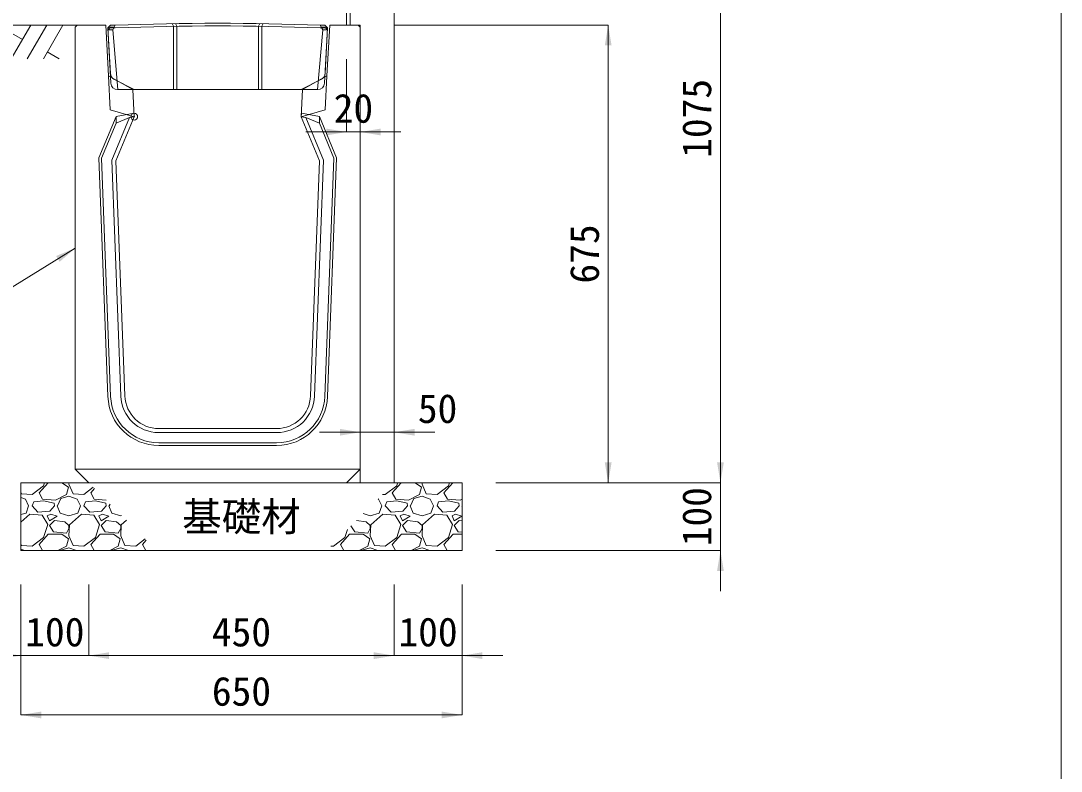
# Model space of a CAD drawing. Units: millimetres at full size. Extents: x 187207 to 255567, y 882048 to 905686.
# Drawn here: x 199164 to 200697, y 892965 to 894072 of the extents above; entities that cross this region are included whole.
import ezdxf
from ezdxf.enums import TextEntityAlignment as Align

# ---------------------------------------------------------------- set-up
doc = ezdxf.new("R2010")
doc.units = ezdxf.units.MM
doc.header["$LTSCALE"] = 20
doc.header["$PDMODE"] = 32
doc.header["$PDSIZE"] = 10
doc.linetypes.add('DASHED', pattern=[7.5, 6, -1.5])
for name, color, linetype, lineweight in [('0_2', 7, 'Continuous', 20), ('パネックス', 2, 'Continuous', 13), ('図枠', 5, 'Continuous', 13), ('基礎材', 7, 'Continuous', 15), ('寸法線', 7, 'Continuous', 13), ('引出線', 4, 'Continuous', 13), ('箱型U字側溝', 2, 'Continuous', 9), ('ﾊｯﾁﾝｸﾞ', 7, 'Continuous', 5)]:
    doc.layers.add(name, color=color, linetype=linetype, lineweight=lineweight)
doc.styles.add('ＭＳ ゴシック', font='')
doc.styles.get('ＭＳ ゴシック').set_extended_font_data('MS Gothic')

# ---------------------------------------------------------------- blocks, each defined once
blk = doc.blocks.new('filled_arrow')
at = {"color": 0, "linetype": 'Continuous', "lineweight": -2}
blk.add_solid([(7.5, 1.25), (0, 0), (7.5, -1.25)], dxfattribs=at)

msp = doc.modelspace()

# ---------------------------------------------------------------- linework, layer by layer
at = {"layer": '0_2'}
msp.add_line((199247.37, 894065.37), (198847.37, 894065.37), dxfattribs=at)
at = {"layer": 'パネックス', "lineweight": 5}
msp.add_line((199649.37, 894465.37), (199649.37, 894065.37), dxfattribs=at)
at = {"layer": 'パネックス'}
for p, q in [((199714.37, 894465.37), (199714.37, 893390.37)), ((199644.37, 894065.37), (199644.37, 894460.37)), ((199644.37, 894065.37), (199644.37, 894110.37)), ((199664.37, 894065.37), (199644.37, 894065.37)), ((199664.37, 893390.37), (199664.37, 894065.37)), ((199714.37, 893390.37), (199664.37, 893390.37))]:
    msp.add_line(p, q, dxfattribs=at)
at = {"layer": '図枠'}
msp.add_line((200697.37, 904948.33), (200697.37, 882048.33), dxfattribs=at)
at = {"layer": '基礎材'}
for p, q in [((199164.37, 893390.37), (199814.37, 893390.37)), ((199164.37, 893390.37), (199164.37, 893290.37)), ((199814.37, 893390.37), (199814.37, 893290.37)), ((199164.37, 893290.37), (199814.37, 893290.37))]:
    msp.add_line(p, q, dxfattribs=at)
at = {"layer": '寸法線'}
for p, q in [((200195.22, 893390.37), (200195.22, 894465.37)), ((199197.37, 894065.37), (199084.37, 894065.37)), ((199714.37, 894065.37), (200029.81, 894065.37)), ((200029.81, 894065.37), (200029.81, 893390.37)), ((199644.37, 894015.37), (199644.37, 893907.78)), ((199664.37, 894015.37), (199664.37, 893907.78)), ((199724.37, 893907.78), (199584.37, 893907.78)), ((199604.37, 893464.89), (199774.37, 893464.89)), ((199664.37, 893415.37), (199664.37, 893464.89)), ((199714.37, 893415.37), (199714.37, 893464.89)), ((200195.22, 893450.37), (200195.22, 893230.37)), ((199864.37, 893390.37), (200195.22, 893390.37)), ((199864.37, 893390.37), (200029.81, 893390.37)), ((199864.37, 893390.37), (200195.22, 893390.37)), ((199864.37, 893290.37), (200195.22, 893290.37)), ((199164.37, 893240.37), (199164.37, 893135.43)), ((199164.37, 893240.37), (199164.37, 893047.93)), ((199264.37, 893240.37), (199264.37, 893135.43)), ((199264.37, 893240.37), (199264.37, 893135.43)), ((199714.37, 893240.37), (199714.37, 893135.43)), ((199714.37, 893240.37), (199714.37, 893135.43)), ((199814.37, 893240.37), (199814.37, 893135.43)), ((199814.37, 893240.37), (199814.37, 893047.93)), ((199104.37, 893135.43), (199324.37, 893135.43)), ((199264.37, 893135.43), (199714.37, 893135.43)), ((199654.37, 893135.43), (199874.37, 893135.43)), ((199814.37, 893047.93), (199164.37, 893047.93))]:
    msp.add_line(p, q, dxfattribs=at)
at = {"layer": '引出線'}
msp.add_lwpolyline([(199244.37, 893736.37), (199124.16, 893662.09), (198784.16, 893662.09)], dxfattribs=at)
at = {"layer": '箱型U字側溝'}
for p, q in [((199292.58, 894061.23), (199303.44, 894061.23)), ((199605.28, 894061.23), (199616.15, 894061.23)), ((199304.49, 893930.83), (199304.62, 893920.71)), ((199324.38, 893929.17), (199331.37, 893930.37)), ((199584.37, 893929.17), (199577.37, 893930.37)), ((199604.25, 893930.83), (199604.13, 893920.71)), ((199298.33, 893866.46), (199311.55, 893518.25)), ((199317.55, 893518.47), (199304.37, 893865.37)), ((199541.24, 893470.37), (199367.51, 893470.37)), ((199367.51, 893464.37), (199541.24, 893464.37)), ((199541.24, 893449.37), (199367.51, 893449.37)), ((199367.51, 893445.37), (199541.24, 893445.37)), ((199244.37, 893410.37), (199664.37, 893410.37))]:
    msp.add_line(p, q, dxfattribs=at)
at = {"layer": '箱型U字側溝', "lineweight": 18}
msp.add_line((199306.91, 893970.23), (199601.81, 893970.23), dxfattribs=at)
at = {"layer": '箱型U字側溝', "lineweight": 13}
msp.add_line((199541.24, 893470.37), (199367.51, 893470.37), dxfattribs=at)
at = {"layer": '箱型U字側溝'}
for points in [[(199387.3, 894067.64), (199389.36, 894063.67), (199389.36, 893970.23)], [(199394.36, 893970.23), (199394.36, 894063.75), (199392.3, 894067.72)], [(199514.36, 893970.23), (199514.36, 894063.75), (199516.42, 894067.72)], [(199519.36, 893970.23), (199519.36, 894063.67), (199521.42, 894067.64)], [(199304.37, 893865.37), (199331.37, 893930.37), (199331.12, 893935.4), (199304.49, 893930.83), (199279.18, 893869.9), (199292.56, 893517.52)], [(199296.56, 893517.68), (199283.21, 893869.17), (199304.67, 893920.83), (199324.38, 893929.17), (199298.33, 893866.46)], [(199616.18, 893517.52), (199629.56, 893869.9), (199604.25, 893930.83), (199577.63, 893935.4), (199577.37, 893930.37), (199604.37, 893865.37), (199591.2, 893518.47)], [(199597.2, 893518.25), (199610.42, 893866.46), (199584.37, 893929.17), (199604.13, 893920.71), (199625.53, 893869.17), (199612.19, 893517.68)]]:
    msp.add_lwpolyline(points, dxfattribs=at)
at = {"layer": '箱型U字側溝', "lineweight": 13}
for points in [[(199329.37, 893970.37), (199293.37, 893990.37), (199289.37, 894065.37), (199247.37, 894065.37), (199244.37, 894062.37), (199244.37, 893410.37), (199264.37, 893390.37), (199644.37, 893390.37), (199664.37, 893410.37), (199664.37, 894062.37), (199661.37, 894065.37), (199619.37, 894065.37), (199615.37, 893990.37), (199579.37, 893970.37), (199577.37, 893930.37), (199604.37, 893865.37), (199591.2, 893518.47)], [(199317.55, 893518.47), (199304.37, 893865.37), (199331.37, 893930.37), (199329.37, 893970.37)]]:
    msp.add_lwpolyline(points, dxfattribs=at)
at = {"layer": '箱型U字側溝', "lineweight": 18}
for points in [[(199296.15, 893994.19), (199292.58, 894061.23), (199296.36, 894065.23)], [(199303.36, 894065.23), (199296.36, 894065.23), (199292.58, 894061.23), (199296.92, 893979.69)], [(199611.8, 893979.69), (199616.15, 894061.23), (199612.36, 894065.23), (199605.36, 894065.23)], [(199612.36, 894065.23), (199616.15, 894061.23), (199612.57, 893994.19)], [(199607.24, 893985.87), (199577.46, 893970.23), (199331.27, 893970.23), (199301.49, 893985.87)]]:
    msp.add_lwpolyline(points, dxfattribs=at)
at = {"layer": '箱型U字側溝', "color": 5}
for points in [[(199296.36, 894062.32), (199301.74, 894062.23), (199299.58, 894058.23), (199292.73, 894058.34)], [(199612.36, 894062.32), (199606.98, 894062.23), (199609.15, 894058.23), (199615.99, 894058.34)]]:
    msp.add_lwpolyline(points, close=True, dxfattribs=at)
at = {"layer": '箱型U字側溝', "color": 5, "linetype": 'DASHED'}
for points in [[(199307.43, 893970.23), (199299.58, 894058.23), (199303.36, 894065.23)], [(199601.3, 893970.23), (199609.15, 894058.23), (199605.36, 894065.23)]]:
    msp.add_lwpolyline(points, dxfattribs=at)
at = {"layer": '箱型U字側溝', "linetype": 'DASHED', "lineweight": 13}
for points in [[(199331.37, 893930.37), (199296.04, 893940.37), (199293.37, 893990.37)], [(199577.37, 893930.37), (199612.71, 893940.37), (199615.37, 893990.37)]]:
    msp.add_lwpolyline(points, dxfattribs=at)
at = {"layer": '箱型U字側溝', "lineweight": 18}
for centre, radius, start, end in [((199454.36, 890266.56), 3801.67, 87.72365, 92.27635), ((199306.14, 893994.72), 10, 183.05288, 242.29297), ((199602.59, 893994.72), 10, 297.70703, 356.94712), ((199306.91, 893980.23), 10, 183.05288, 270), ((199601.81, 893980.23), 10, 270, 356.94712)]:
    msp.add_arc(centre, radius, start, end, dxfattribs=at)
at = {"layer": '箱型U字側溝'}
for centre, radius, start, end in [((199454.36, 890266.56), 3797.67, 87.72245, 92.27755), ((199367.51, 893520.37), 75, 182.17474, 270), ((199367.51, 893520.37), 71, 182.17474, 270), ((199367.51, 893520.37), 56, 182.17474, 270), ((199367.51, 893520.37), 50, 182.17474, 270), ((199541.24, 893520.37), 50, 270, 357.82526), ((199541.24, 893520.37), 56, 270, 357.82526), ((199541.24, 893520.37), 71, 270, 357.82526), ((199541.24, 893520.37), 75, 270, 357.82526)]:
    msp.add_arc(centre, radius, start, end, dxfattribs=at)
at = {"layer": '箱型U字側溝', "lineweight": 13}
for centre, start, end in [((199367.51, 893520.37), 182.17474, 270), ((199541.24, 893520.37), 270, 357.82526)]:
    msp.add_arc(centre, 50, start, end, dxfattribs=at)
at = {"layer": '箱型U字側溝'}
msp.add_point((199331.37, 893930.37), dxfattribs=at)
at = {"layer": 'ﾊｯﾁﾝｸﾞ', "lineweight": 9}
for p, q in [((199130.06, 894065.37), (199166.62, 894044.26)), ((199178.81, 894065.37), (199150.16, 894015.75)), ((199202.43, 894065.37), (199173.79, 894015.75)), ((199226.06, 894065.37), (199197.41, 894015.75)), ((199203.21, 894025.8), (199220.63, 894015.75))]:
    msp.add_line(p, q, dxfattribs=at)
at = {"layer": 'ﾊｯﾁﾝｸﾞ'}
for p, q in [((199181.11, 893373.09), (199197.88, 893386.04)), ((199191.02, 893375.37), (199204.52, 893390.37)), ((199197.88, 893386.04), (199199.26, 893390.37)), ((199224.9, 893390.37), (199234.45, 893383.75)), ((199234.45, 893383.75), (199231.4, 893373.09)), ((199235.31, 893390.37), (199235.21, 893388.33)), ((199235.21, 893388.33), (199241.31, 893373.85)), ((199257.31, 893373.09), (199271.05, 893383.7)), ((199267.22, 893375.37), (199272.98, 893381.77)), ((199701.38, 893373.09), (199718.14, 893386.04)), ((199711.28, 893375.37), (199724.78, 893390.37)), ((199718.14, 893386.04), (199719.53, 893390.37)), ((199745.16, 893390.37), (199754.72, 893383.75)), ((199754.72, 893383.75), (199751.67, 893373.09)), ((199755.58, 893390.37), (199755.48, 893388.33)), ((199755.48, 893388.33), (199761.57, 893373.85)), ((199777.58, 893373.09), (199794.34, 893386.04)), ((199787.48, 893375.37), (199800.98, 893390.37)), ((199794.34, 893386.04), (199795.73, 893390.37)), ((199164.37, 893375.6), (199165.11, 893373.85)), ((199164.37, 893368.79), (199171.21, 893366.23)), ((199165.11, 893373.85), (199181.11, 893373.09)), ((199171.21, 893366.23), (199175.78, 893356.32)), ((199181.11, 893356.32), (199183.4, 893362.42)), ((199197.88, 893363.94), (199183.4, 893362.42)), ((199196.35, 893366.23), (199191.02, 893375.37)), ((199215.4, 893364.7), (199196.35, 893366.23)), ((199213.12, 893360.13), (199197.88, 893363.94)), ((199231.4, 893373.09), (199215.4, 893364.7)), ((199218.45, 893356.32), (199223.02, 893366.99)), ((199223.02, 893366.99), (199235.21, 893370.8)), ((199235.21, 893370.8), (199247.41, 893366.23)), ((199241.31, 893373.85), (199257.31, 893373.09)), ((199247.41, 893366.23), (199251.98, 893356.32)), ((199257.31, 893356.32), (199259.6, 893362.42)), ((199274.08, 893363.94), (199259.6, 893362.42)), ((199272.55, 893366.23), (199267.22, 893375.37)), ((199289.9, 893364.84), (199272.55, 893366.23)), ((199289.32, 893360.13), (199274.08, 893363.94)), ((199690.59, 893366.56), (199691.47, 893366.23)), ((199691.47, 893366.23), (199696.04, 893356.32)), ((199697.31, 893373.28), (199701.38, 893373.09)), ((199701.38, 893356.32), (199703.66, 893362.42)), ((199718.14, 893363.94), (199703.66, 893362.42)), ((199716.62, 893366.23), (199711.28, 893375.37)), ((199735.67, 893364.7), (199716.62, 893366.23)), ((199733.38, 893360.13), (199718.14, 893363.94)), ((199751.67, 893373.09), (199735.67, 893364.7)), ((199738.71, 893356.32), (199743.29, 893366.99)), ((199743.29, 893366.99), (199755.48, 893370.8)), ((199755.48, 893370.8), (199767.67, 893366.23)), ((199761.57, 893373.85), (199777.58, 893373.09)), ((199767.67, 893366.23), (199772.24, 893356.32)), ((199777.58, 893356.32), (199779.86, 893362.42)), ((199794.34, 893363.94), (199779.86, 893362.42)), ((199792.82, 893366.23), (199787.48, 893375.37)), ((199811.87, 893364.7), (199792.82, 893366.23)), ((199809.58, 893360.13), (199794.34, 893363.94)), ((199814.37, 893366.02), (199811.87, 893364.7)), ((199164.37, 893343.42), (199171.97, 893345.65)), ((199171.97, 893345.65), (199175.78, 893356.32)), ((199189.49, 893347.18), (199181.11, 893356.32)), ((199207.02, 893348.7), (199189.49, 893347.18)), ((199213.88, 893356.32), (199207.02, 893348.7)), ((199213.88, 893356.32), (199213.12, 893360.13)), ((199217.69, 893356.32), (199222.26, 893345.65)), ((199222.26, 893345.65), (199235.21, 893341.84)), ((199235.21, 893341.84), (199248.17, 893345.65)), ((199248.17, 893345.65), (199251.98, 893356.32)), ((199265.69, 893347.18), (199257.31, 893356.32)), ((199283.22, 893348.7), (199265.69, 893347.18)), ((199290.08, 893356.32), (199283.22, 893348.7)), ((199290.08, 893356.32), (199289.32, 893360.13)), ((199293.89, 893356.32), (199298.46, 893345.65)), ((199294.65, 893356.32), (199295.78, 893358.96)), ((199298.46, 893345.65), (199311.41, 893341.84)), ((199679.28, 893341.84), (199692.23, 893345.65)), ((199692.23, 893345.65), (199696.04, 893356.32)), ((199709.76, 893347.18), (199701.38, 893356.32)), ((199727.28, 893348.7), (199709.76, 893347.18)), ((199734.14, 893356.32), (199727.28, 893348.7)), ((199734.14, 893356.32), (199733.38, 893360.13)), ((199737.95, 893356.32), (199742.52, 893345.65)), ((199742.52, 893345.65), (199755.48, 893341.84)), ((199755.48, 893341.84), (199768.43, 893345.65)), ((199768.43, 893345.65), (199772.24, 893356.32)), ((199785.96, 893347.18), (199777.58, 893356.32)), ((199803.48, 893348.7), (199785.96, 893347.18)), ((199810.34, 893356.32), (199803.48, 893348.7)), ((199810.34, 893356.32), (199809.58, 893360.13)), ((199814.15, 893356.32), (199814.37, 893355.8)), ((199177.3, 893344.13), (199164.37, 893332.33)), ((199195.59, 893342.61), (199177.3, 893344.13)), ((199203.97, 893328.89), (199195.59, 893342.61)), ((199208.54, 893344.13), (199203.21, 893341.84)), ((199203.21, 893341.84), (199206.26, 893334.22)), ((199206.26, 893334.22), (199217.69, 893341.08)), ((199213.88, 893334.99), (199206.26, 893327.37)), ((199217.69, 893341.08), (199208.54, 893344.13)), ((199229.12, 893332.7), (199213.88, 893334.99)), ((199235.21, 893327.37), (199229.12, 893332.7)), ((199253.5, 893344.13), (199235.98, 893328.13)), ((199271.79, 893342.61), (199253.5, 893344.13)), ((199280.17, 893328.89), (199271.79, 893342.61)), ((199284.74, 893344.13), (199279.41, 893341.84)), ((199279.41, 893341.84), (199282.46, 893334.22)), ((199282.46, 893334.22), (199293.89, 893341.08)), ((199290.08, 893334.99), (199282.46, 893327.37)), ((199293.89, 893341.08), (199284.74, 893344.13)), ((199305.32, 893332.7), (199290.08, 893334.99)), ((199311.41, 893327.37), (199305.32, 893332.7)), ((199311.41, 893341.84), (199312.56, 893342.18)), ((199319.72, 893335.02), (199312.18, 893328.13)), ((199673.18, 893332.7), (199658.88, 893334.85)), ((199668.92, 893344.89), (199679.28, 893341.84)), ((199679.28, 893327.37), (199673.18, 893332.7)), ((199697.57, 893344.13), (199680.04, 893328.13)), ((199715.85, 893342.61), (199697.57, 893344.13)), ((199724.24, 893328.89), (199715.85, 893342.61)), ((199728.81, 893344.13), (199723.47, 893341.84)), ((199723.47, 893341.84), (199726.52, 893334.22)), ((199726.52, 893334.22), (199737.95, 893341.08)), ((199734.14, 893334.99), (199726.52, 893327.37)), ((199737.95, 893341.08), (199728.81, 893344.13)), ((199749.38, 893332.7), (199734.14, 893334.99)), ((199755.48, 893327.37), (199749.38, 893332.7)), ((199773.77, 893344.13), (199756.24, 893328.13)), ((199792.05, 893342.61), (199773.77, 893344.13)), ((199800.44, 893328.89), (199792.05, 893342.61)), ((199805.01, 893344.13), (199799.67, 893341.84)), ((199799.67, 893341.84), (199802.72, 893334.22)), ((199802.72, 893334.22), (199814.15, 893341.08)), ((199810.34, 893334.99), (199802.72, 893327.37)), ((199814.15, 893341.08), (199805.01, 893344.13)), ((199814.37, 893334.38), (199810.34, 893334.99)), ((199197.88, 893309.84), (199203.97, 893328.89)), ((199206.26, 893327.37), (199212.35, 893318.22)), ((199212.35, 893318.22), (199231.4, 893315.94)), ((199231.4, 893315.94), (199235.21, 893322.79)), ((199235.98, 893328.13), (199235.21, 893312.13)), ((199235.21, 893322.79), (199235.21, 893327.37)), ((199274.08, 893309.84), (199280.17, 893328.89)), ((199282.46, 893327.37), (199288.55, 893318.22)), ((199288.55, 893318.22), (199307.6, 893315.94)), ((199307.6, 893315.94), (199311.41, 893322.79)), ((199312.18, 893328.13), (199311.41, 893312.13)), ((199311.41, 893322.79), (199311.41, 893327.37)), ((199641.94, 893309.84), (199645.74, 893321.71)), ((199650.75, 893326.72), (199656.42, 893318.22)), ((199656.42, 893318.22), (199675.47, 893315.94)), ((199675.47, 893315.94), (199679.28, 893322.79)), ((199680.04, 893328.13), (199679.28, 893312.13)), ((199679.28, 893322.79), (199679.28, 893327.37)), ((199718.14, 893309.84), (199724.24, 893328.89)), ((199726.52, 893327.37), (199732.62, 893318.22)), ((199732.62, 893318.22), (199751.67, 893315.94)), ((199751.67, 893315.94), (199755.48, 893322.79)), ((199756.24, 893328.13), (199755.48, 893312.13)), ((199755.48, 893322.79), (199755.48, 893327.37)), ((199794.34, 893309.84), (199800.44, 893328.89)), ((199802.72, 893327.37), (199808.82, 893318.22)), ((199808.82, 893318.22), (199814.37, 893317.56)), ((199181.11, 893296.89), (199197.88, 893309.84)), ((199191.02, 893299.17), (199204.73, 893314.41)), ((199204.73, 893314.41), (199224.55, 893314.41)), ((199224.55, 893314.41), (199234.45, 893307.55)), ((199234.45, 893307.55), (199231.4, 893296.89)), ((199235.21, 893312.13), (199241.31, 893297.65)), ((199257.31, 893296.89), (199274.08, 893309.84)), ((199267.22, 893299.17), (199280.93, 893314.41)), ((199280.93, 893314.41), (199300.75, 893314.41)), ((199300.75, 893314.41), (199310.65, 893307.55)), ((199310.65, 893307.55), (199307.6, 893296.89)), ((199311.41, 893312.13), (199317.51, 893297.65)), ((199333.51, 893296.89), (199347.25, 893307.5)), ((199343.42, 893299.17), (199349.18, 893305.57)), ((199625.18, 893296.89), (199641.94, 893309.84)), ((199635.08, 893299.17), (199648.8, 893314.41)), ((199648.8, 893314.41), (199668.61, 893314.41)), ((199668.61, 893314.41), (199678.52, 893307.55)), ((199678.52, 893307.55), (199675.47, 893296.89)), ((199679.28, 893312.13), (199685.37, 893297.65)), ((199701.38, 893296.89), (199718.14, 893309.84)), ((199711.28, 893299.17), (199725, 893314.41)), ((199725, 893314.41), (199744.81, 893314.41)), ((199744.81, 893314.41), (199754.72, 893307.55)), ((199754.72, 893307.55), (199751.67, 893296.89)), ((199755.48, 893312.13), (199761.57, 893297.65)), ((199777.58, 893296.89), (199794.34, 893309.84)), ((199787.48, 893299.17), (199801.2, 893314.41)), ((199801.2, 893314.41), (199814.37, 893314.41)), ((199164.37, 893299.4), (199165.11, 893297.65)), ((199164.37, 893292.59), (199170.29, 893290.37)), ((199165.11, 893297.65), (199181.11, 893296.89)), ((199196.15, 893290.37), (199191.02, 893299.17)), ((199231.4, 893296.89), (199218.97, 893290.37)), ((199222.84, 893290.37), (199223.02, 893290.79)), ((199223.02, 893290.79), (199235.21, 893294.6)), ((199235.21, 893294.6), (199246.49, 893290.37)), ((199241.31, 893297.65), (199257.31, 893296.89)), ((199272.35, 893290.37), (199267.22, 893299.17)), ((199307.6, 893296.89), (199295.17, 893290.37)), ((199299.04, 893290.37), (199299.22, 893290.79)), ((199299.22, 893290.79), (199311.41, 893294.6)), ((199311.41, 893294.6), (199322.69, 893290.37)), ((199317.51, 893297.65), (199333.51, 893296.89)), ((199348.55, 893290.37), (199343.42, 893299.17)), ((199621.11, 893297.08), (199625.18, 893296.89)), ((199640.22, 893290.37), (199635.08, 893299.17)), ((199675.47, 893296.89), (199663.03, 893290.37)), ((199666.91, 893290.37), (199667.09, 893290.79)), ((199667.09, 893290.79), (199679.28, 893294.6)), ((199679.28, 893294.6), (199690.56, 893290.37)), ((199685.37, 893297.65), (199701.38, 893296.89)), ((199716.42, 893290.37), (199711.28, 893299.17)), ((199751.67, 893296.89), (199739.23, 893290.37)), ((199743.11, 893290.37), (199743.29, 893290.79)), ((199743.29, 893290.79), (199755.48, 893294.6)), ((199755.48, 893294.6), (199766.76, 893290.37)), ((199761.57, 893297.65), (199777.58, 893296.89)), ((199792.62, 893290.37), (199787.48, 893299.17))]:
    msp.add_line(p, q, dxfattribs=at)

# ---------------------------------------------------------------- block references
at = {"layer": '寸法線', "xscale": 4, "yscale": 4}
for p, rotation in [((200029.81, 894065.37), 270), ((199644.37, 893907.78), 180), ((199664.37, 893464.89), 180), ((200029.81, 893390.37), 90), ((200195.22, 893390.37), 90), ((200195.22, 893390.37), 90), ((200195.22, 893290.37), 270), ((199164.37, 893135.43), 180), ((199714.37, 893135.43), 180), ((199714.37, 893135.43), 180), ((199814.37, 893047.93), 180)]:
    msp.add_blockref('filled_arrow', p, dxfattribs=dict(at, rotation=rotation))
for p in [(199664.37, 893907.78), (199714.37, 893464.89), (199264.37, 893135.43), (199264.37, 893135.43), (199814.37, 893135.43), (199164.37, 893047.93)]:
    msp.add_blockref('filled_arrow', p, dxfattribs=at)
at = {"layer": '引出線', "xscale": 4, "yscale": 4, "rotation": 211.7}
msp.add_blockref('filled_arrow', (199244.37, 893736.37), dxfattribs=at)

# ---------------------------------------------------------------- texts
at = {"layer": '寸法線', "style": 'ＭＳ ゴシック'}
for s, p in [('1075', (200160.22, 893927.87)), ('675', (199994.81, 893727.87)), ('100', (200160.22, 893340.37))]:
    msp.add_text(s, height=42.72, rotation=90, dxfattribs=at).set_placement(p, align=Align.MIDDLE_CENTER)
for s, p in [('20', (199654.37, 893942.78)), ('50', (199778.39, 893499.89)), ('基礎材', (199489.39, 893340.37)), ('100', (199214.37, 893170.43)), ('450', (199489.37, 893170.43)), ('100', (199764.37, 893170.43)), ('650', (199489.37, 893082.93))]:
    msp.add_text(s, height=42.72, dxfattribs=at).set_placement(p, align=Align.MIDDLE_CENTER)

doc.saveas('drawing.dxf')
